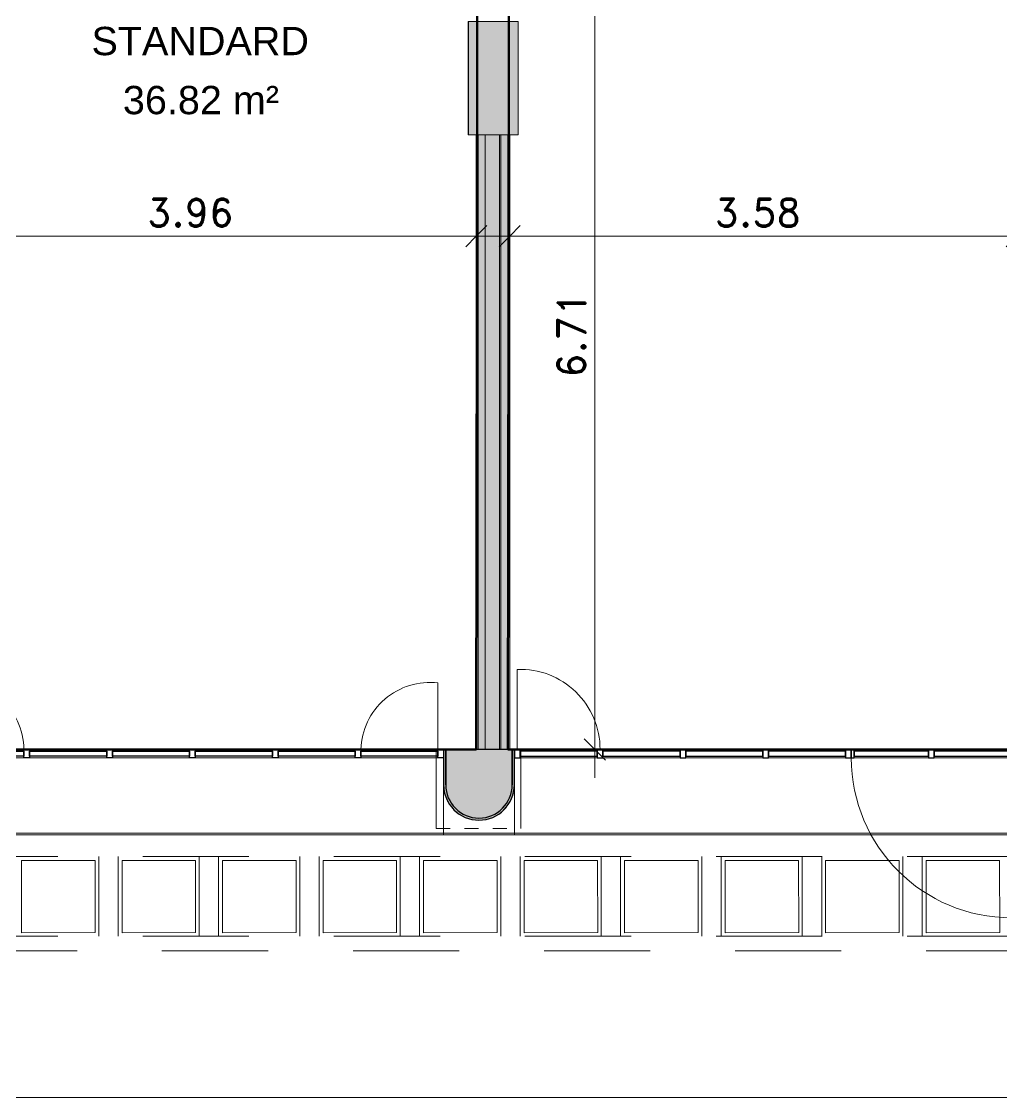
# Model space of a CAD drawing. Header units: metres. Extents: x -227.9 to -140, y 37.9 to 92.1.
# Drawn here: x -160.2 to -153.28, y 38.01 to 45.61 of the extents above; entities that cross this region are included whole.
import ezdxf

# ---------------------------------------------------------------- set-up
doc = ezdxf.new("R2010")
doc.units = ezdxf.units.M
doc.linetypes.add('JIS_02_0.7', pattern=[1.35, 0.75, -0.6])
doc.linetypes.add('Projeté', pattern=[0.003969, 0.002381, -0.001587])
for name, color, linetype, lineweight in [('A-ANNO-DIMS', 7, 'Continuous', 9), ('A-ANNO-DIMS-100', 7, 'Continuous', 9), ('A-AREA-IDEN', 7, 'Continuous', 9), ('A-FLOR', 7, 'Continuous', 5), ('A-GLAZ', 7, 'Continuous', 5), ('A-WALL', 7, 'Continuous', 5), ('A-WALL-PATT', 7, 'Continuous', 13), ('I-WALL', 7, 'Continuous', 5), ('Q-SPCQ', 7, 'Continuous', 5), ('S-COLS', 7, 'Continuous', 5)]:
    doc.layers.add(name, color=color, linetype=linetype, lineweight=lineweight)
doc.layers.add('A-DETL', color=94, linetype='Continuous', lineweight=5, true_color=0x00a600)
doc.layers.add('Chambre', color=40, linetype='Continuous')
doc.styles.add('Arial_1', font='arial.ttf', dxfattribs={"height": 0.2})
doc.styles.add('RomanD_B', font='', dxfattribs={"height": 0.2})
doc.styles.get('RomanD_B').set_extended_font_data('RomanD', bold=True)
doc.dimstyles.new('LAG-Romans_0_2', dxfattribs={"dimscale": 0.3048, "dimtxt": 0.200715, "dimasz": 0.492126, "dimexe": 0.787402, "dimexo": 0.0625, "dimgap": 0, "dimtad": 1, "dimrnd": 0.01, "dimzin": 0, "dimdsep": 46, "dimtxsty": 'RomanD_B', "dimblk1": 'OBLIQUE', "dimblk2": 'OBLIQUE', "dimsah": 1, "dimcen": 0.09, "dimdle": 0.656168, "dimazin": 0, "dimtfac": 1, "dimtdec": 4, "dimtix": 1, "dimtmove": 0, "dimatfit": 3, "dimfxl": 0.787402, "dimfxlon": 1, "dimtvp": 1, "dimtolj": 1, "dimtzin": 0, "dimarcsym": 2})
doc.dimstyles.new('LAG-Romans_0_2_1', dxfattribs={"dimscale": 0.3048, "dimtxt": 0.200715, "dimasz": 0.492126, "dimexe": 0.787402, "dimexo": 0.0625, "dimgap": 0, "dimtad": 1, "dimrnd": 0.01, "dimzin": 0, "dimdsep": 46, "dimtxsty": 'RomanD_B', "dimblk1": 'OBLIQUE', "dimblk2": 'OBLIQUE', "dimsah": 1, "dimcen": 0.09, "dimdle": 0.656168, "dimazin": 0, "dimtfac": 1, "dimtdec": 4, "dimtix": 1, "dimtmove": 2, "dimatfit": 3, "dimfxl": 0.787402, "dimfxlon": 1, "dimtvp": 1, "dimtolj": 1, "dimtzin": 0, "dimarcsym": 2})

# ---------------------------------------------------------------- blocks, each defined once
blk = doc.blocks.new('LAG-B2020-FENÊTRE-12FT-02-01 - LAG-B2020-FENÊTRE-12FT-02-01_03-V6-MUC-LAG-PRO-PLA-ARC-TZN-N02-AG02Ec-Cote')
at = {"layer": 'A-GLAZ', "lineweight": 9}
for p, q in [((-0.76, 0.28), (-0.76, 0.7847)), ((2.7105, 0.28), (2.7105, 0.7496)), ((-0.2149, 0.28), (-0.76, 0.28)), ((0.3702, 0.28), (-0.1749, 0.28)), ((0.9553, 0.28), (0.4102, 0.28)), ((1.5403, 0.28), (0.9953, 0.28)), ((2.1254, 0.28), (1.5803, 0.28)), ((2.7105, 0.28), (2.1654, 0.28)), ((-0.8, 0.0096), (-0.8, 0.22)), ((-0.76, 0.22), (-0.2149, 0.22)), ((-0.1749, 0.22), (0.3702, 0.22)), ((0.4102, 0.22), (0.9553, 0.22)), ((0.9953, 0.22), (1.5403, 0.22)), ((1.5803, 0.22), (2.1254, 0.22)), ((2.1654, 0.22), (2.7105, 0.22)), ((2.7505, 0.0279), (2.7505, 0.0096)), ((-0.8, -0.3131), (2.7505, -0.3131)), ((-0.8, -0.3229), (-0.8, -0.3228)), ((-0.8, -0.3229), (2.7505, -0.3229)), ((2.7505, -0.3131), (2.7505, -0.3154)), ((2.7505, -0.3154), (2.7505, -0.3175)), ((2.7505, -0.3175), (2.7505, -0.3194)), ((2.7505, -0.3194), (2.7505, -0.3209)), ((2.7505, -0.3209), (2.7505, -0.3229))]:
    blk.add_line(p, q, dxfattribs=at)
at = {"layer": 'A-GLAZ', "lineweight": 25}
for p, q in [((-0.8, 0.22), (-0.8, 0.28)), ((-0.8, 0.28), (-0.76, 0.28)), ((-0.76, 0.28), (-0.76, 0.22)), ((-0.76, 0.232), (-0.76, 0.268)), ((-0.76, 0.268), (-0.2149, 0.268)), ((-0.2149, 0.232), (-0.76, 0.232)), ((-0.2149, 0.22), (-0.2149, 0.28)), ((-0.2149, 0.28), (-0.1749, 0.28)), ((-0.2149, 0.268), (-0.2149, 0.232)), ((-0.1749, 0.28), (-0.1749, 0.22)), ((-0.1749, 0.232), (-0.1749, 0.268)), ((-0.1749, 0.268), (0.3702, 0.268)), ((0.3702, 0.232), (-0.1749, 0.232)), ((0.3702, 0.22), (0.3702, 0.28)), ((0.3702, 0.28), (0.4102, 0.28)), ((0.3702, 0.268), (0.3702, 0.232)), ((0.4102, 0.28), (0.4102, 0.22)), ((0.4102, 0.232), (0.4102, 0.268)), ((0.4102, 0.268), (0.9553, 0.268)), ((0.9553, 0.232), (0.4102, 0.232)), ((0.9553, 0.22), (0.9553, 0.28)), ((0.9553, 0.28), (0.9953, 0.28)), ((0.9553, 0.268), (0.9553, 0.232)), ((0.9953, 0.28), (0.9953, 0.22)), ((0.9953, 0.232), (0.9953, 0.268)), ((0.9953, 0.268), (1.5403, 0.268)), ((1.5403, 0.232), (0.9953, 0.232)), ((1.5403, 0.22), (1.5403, 0.28)), ((1.5403, 0.28), (1.5803, 0.28)), ((1.5403, 0.268), (1.5403, 0.232)), ((1.5803, 0.28), (1.5803, 0.22)), ((1.5803, 0.232), (1.5803, 0.268)), ((1.5803, 0.268), (2.1254, 0.268)), ((2.1254, 0.232), (1.5803, 0.232)), ((2.1254, 0.22), (2.1254, 0.28)), ((2.1254, 0.28), (2.1654, 0.28)), ((2.1254, 0.268), (2.1254, 0.232)), ((2.1654, 0.28), (2.1654, 0.22)), ((2.1654, 0.232), (2.1654, 0.268)), ((2.1654, 0.268), (2.7105, 0.268)), ((2.7105, 0.232), (2.1654, 0.232)), ((2.7105, 0.22), (2.7105, 0.28)), ((2.7105, 0.28), (2.7505, 0.28)), ((2.7105, 0.268), (2.7105, 0.232)), ((2.7505, 0.28), (2.7505, 0.22)), ((-0.76, 0.22), (-0.8, 0.22)), ((-0.1749, 0.22), (-0.2149, 0.22)), ((0.4102, 0.22), (0.3702, 0.22)), ((0.9953, 0.22), (0.9553, 0.22)), ((1.5803, 0.22), (1.5403, 0.22)), ((2.1654, 0.22), (2.1254, 0.22)), ((2.7505, 0.22), (2.7105, 0.22))]:
    blk.add_line(p, q, dxfattribs=at)
at = {"layer": 'A-GLAZ', "lineweight": 9}
for centre, radius, start, end in [((-0.7358, 0.2642), 0.5211, 1.74247, 92.66565), ((2.6539, 0.2642), 0.4887, 83.34594, 178.14205)]:
    blk.add_arc(centre, radius, start, end, dxfattribs=at)
blk = doc.blocks.new('LAG-B2010_90-VIDE-COLONNE - LAG-B2010_90-VIDE-COLONNE-FAC-0_5_1_7-10796201-MUC-LAG-PRO-PLA-ARC-TZN-N02-AG02Ec-Cote')
at = {"layer": 'A-GLAZ', "linetype": 'Projeté', "lineweight": 9}
for p, q in [((0.2918, 0.28), (-0.3082, 0.28)), ((-0.3082, -0.28), (0.2918, -0.28))]:
    blk.add_line(p, q, dxfattribs=at)
at = {"layer": 'A-GLAZ', "lineweight": 9}
for p, q in [((-0.3082, 0.28), (-0.3082, -0.28)), ((0.2918, -0.28), (0.2918, 0.28))]:
    blk.add_line(p, q, dxfattribs=at)
blk = doc.blocks.new('LAG-rebord de fenêtre - LAG-rebord de fenêtre-12420601-MUC-LAG-PRO-PLA-ARC-TZN-N02-AG02Ec-Cote')
at = {"layer": 'Q-SPCQ', "color": 9, "lineweight": 9, "true_color": 0xc0c0c0}
for p, q in [((0.5, 0.3549), (0, 0.3549)), ((0, 0.3451), (0, 0.3549)), ((0.5, 0.3451), (0, 0.3451)), ((0, 0.0224), (0, 0.345)), ((0.5, 0.3549), (0.5, 0.3514)), ((0.5, 0.3514), (0.5, 0.3495)), ((0.5, 0.3495), (0.5, 0.3474)), ((0.5, 0.3474), (0.5, 0.3451)), ((0.5, 0.345), (0.5, 0.0224)), ((0.3974, 0.2032), (0.3989, 0.2021)), ((0, 0.0224), (0.0046, 0.0526)), ((0.4965, 0.047), (0.5, 0.0224))]:
    blk.add_line(p, q, dxfattribs=at)
at = {"layer": 'Q-SPCQ', "color": 9, "lineweight": 9, "true_color": 0xc0c0c0, "flags": 128}
for points in [[(0.0586, 0.1624), (0.062, 0.1663), (0.0752, 0.1801)], [(0.0997, 0.201), (0.1011, 0.2021), (0.1092, 0.2078)], [(0.4302, 0.1747), (0.438, 0.1663), (0.44, 0.164)], [(0.0065, 0.061), (0.0103, 0.0744), (0.0202, 0.1008)], [(0.0269, 0.115), (0.0313, 0.1231), (0.0444, 0.144)], [(0.4596, 0.1381), (0.4687, 0.1231), (0.4719, 0.1174)], [(0.4824, 0.0949), (0.4897, 0.0744), (0.4927, 0.0641)]]:
    blk.add_lwpolyline(points, dxfattribs=at)
blk = doc.blocks.new('LAG-B2020-FENÊTRE-12FT-02-01_01 Incendies - LAG-B2020-FENÊTRE-12FT-02-01_03P-14189753-MUC-LAG-PRO-PLA-ARC-TZN-N02-AG02Ec-Cote')
at = {"layer": 'A-GLAZ', "lineweight": 13}
for p, q in [((-0.76, -0.22), (-0.76, 0.9102)), ((2.7305, -0.28), (2.7305, -0.8451))]:
    blk.add_line(p, q, dxfattribs=at)
at = {"layer": 'A-GLAZ', "lineweight": 9}
for p, q in [((2.7505, 0.3229), (-0.8, 0.3229)), ((-0.8, 0.3131), (-0.8, 0.3229)), ((-0.8, 0.28), (-0.8, 0.3131)), ((2.7505, 0.3131), (-0.8, 0.3131)), ((2.7505, 0.3229), (2.7505, 0.3131)), ((2.7505, 0.3131), (2.7505, -0.22)), ((-0.74, -0.22), (-0.2149, -0.22)), ((-0.1749, -0.22), (0.3502, -0.22)), ((0.4102, -0.22), (0.9553, -0.22)), ((0.9953, -0.22), (1.5403, -0.22)), ((1.5803, -0.22), (2.1254, -0.22)), ((2.1654, -0.22), (2.7105, -0.22)), ((-0.2149, -0.28), (-0.74, -0.28)), ((0.3502, -0.28), (-0.1749, -0.28)), ((0.9553, -0.28), (0.4102, -0.28)), ((1.5403, -0.28), (0.9953, -0.28)), ((2.1254, -0.28), (1.5803, -0.28)), ((2.7105, -0.28), (2.1654, -0.28))]:
    blk.add_line(p, q, dxfattribs=at)
at = {"layer": 'A-GLAZ', "lineweight": 25}
for p, q in [((-0.76, -0.22), (-0.8, -0.22)), ((-0.8, -0.22), (-0.8, -0.28)), ((-0.74, -0.22), (-0.76, -0.22)), ((-0.76, -0.22), (-0.76, -0.28)), ((-0.76, -0.28), (-0.76, -0.22)), ((-0.74, -0.28), (-0.74, -0.22)), ((-0.1749, -0.22), (-0.2149, -0.22)), ((-0.2149, -0.22), (-0.2149, -0.28)), ((-0.1749, -0.28), (-0.1749, -0.22)), ((0.3702, -0.22), (0.3502, -0.22)), ((0.3502, -0.22), (0.3502, -0.28)), ((0.3702, -0.28), (0.3702, -0.22)), ((0.4102, -0.22), (0.3702, -0.22)), ((0.3702, -0.22), (0.3702, -0.28)), ((0.4102, -0.28), (0.4102, -0.22)), ((0.9953, -0.22), (0.9553, -0.22)), ((0.9553, -0.22), (0.9553, -0.28)), ((0.9953, -0.28), (0.9953, -0.22)), ((1.5803, -0.22), (1.5403, -0.22)), ((1.5403, -0.22), (1.5403, -0.28)), ((1.5803, -0.28), (1.5803, -0.22)), ((2.1654, -0.22), (2.1254, -0.22)), ((2.1254, -0.22), (2.1254, -0.28)), ((2.1654, -0.28), (2.1654, -0.22)), ((2.7505, -0.22), (2.7105, -0.22)), ((2.7105, -0.22), (2.7105, -0.28)), ((2.7505, -0.28), (2.7505, -0.22)), ((-0.8, -0.28), (-0.76, -0.28)), ((-0.76, -0.28), (-0.74, -0.28)), ((-0.2149, -0.232), (-0.74, -0.232)), ((-0.74, -0.232), (-0.74, -0.268)), ((-0.74, -0.268), (-0.2149, -0.268)), ((-0.2149, -0.268), (-0.2149, -0.232)), ((-0.2149, -0.28), (-0.1749, -0.28)), ((0.3502, -0.232), (-0.1749, -0.232)), ((-0.1749, -0.232), (-0.1749, -0.268)), ((-0.1749, -0.268), (0.3502, -0.268)), ((0.3502, -0.268), (0.3502, -0.232)), ((0.3502, -0.28), (0.3702, -0.28)), ((0.3702, -0.28), (0.4102, -0.28)), ((0.9553, -0.232), (0.4102, -0.232)), ((0.4102, -0.232), (0.4102, -0.268)), ((0.4102, -0.268), (0.9553, -0.268)), ((0.9553, -0.268), (0.9553, -0.232)), ((0.9553, -0.28), (0.9953, -0.28)), ((1.5403, -0.232), (0.9953, -0.232)), ((0.9953, -0.232), (0.9953, -0.268)), ((0.9953, -0.268), (1.5403, -0.268)), ((1.5403, -0.268), (1.5403, -0.232)), ((1.5403, -0.28), (1.5803, -0.28)), ((2.1254, -0.232), (1.5803, -0.232)), ((1.5803, -0.232), (1.5803, -0.268)), ((1.5803, -0.268), (2.1254, -0.268)), ((2.1254, -0.268), (2.1254, -0.232)), ((2.1254, -0.28), (2.1654, -0.28)), ((2.7105, -0.232), (2.1654, -0.232)), ((2.1654, -0.232), (2.1654, -0.268)), ((2.1654, -0.268), (2.7105, -0.268)), ((2.7105, -0.268), (2.7105, -0.232)), ((2.7105, -0.28), (2.7505, -0.28))]:
    blk.add_line(p, q, dxfattribs=at)
at = {"layer": 'A-GLAZ', "lineweight": 13}
for centre, radius, start, end in [((-0.76, -0.22), 1.1302, 0, 90), ((2.7092, -0.2817), 0.5637, 179.82307, 272.16934)]:
    blk.add_arc(centre, radius, start, end, dxfattribs=at)
blk = doc.blocks.new('MUC-LAG-DCE-M3D-ARC-FAC-TNV-v21_rvt-1-MUC-LAG-PRO-PLA-ARC-TZN-N02-AG02Ec-Cote')
at = {"layer": 'A-WALL', "true_color": 0x808080}
for points in [[(-156.9697, 39.9697), (-156.9141, 39.976), (-156.8612, 39.9945), (-156.8138, 40.0243), (-156.7742, 40.0639), (-156.7445, 40.1113), (-156.726, 40.1641), (-156.7197, 40.2197), (-156.7197, 40.4697), (-156.7347, 40.4697), (-156.7347, 40.2197), (-156.7406, 40.1674), (-156.758, 40.1178), (-156.786, 40.0732), (-156.8232, 40.036), (-156.8677, 40.008), (-156.9174, 39.9906), (-156.9697, 39.9847), (-157.022, 39.9906), (-157.0717, 40.008), (-157.1162, 40.036), (-157.1534, 40.0732), (-157.1814, 40.1178), (-157.1988, 40.1674), (-157.2047, 40.2197), (-157.2047, 40.4697), (-157.2195, 40.4697), (-157.2197, 40.2197), (-157.2134, 40.1641), (-157.1949, 40.1113), (-157.1652, 40.0639), (-157.1256, 40.0243), (-157.0782, 39.9945), (-157.0253, 39.976)], [(-156.9697, 39.9847), (-156.9174, 39.9906), (-156.8677, 40.008), (-156.8232, 40.036), (-156.786, 40.0732), (-156.758, 40.1178), (-156.7406, 40.1674), (-156.7347, 40.2197), (-156.7347, 40.4697), (-157.2047, 40.4697), (-157.2047, 40.2197), (-157.1988, 40.1674), (-157.1814, 40.1178), (-157.1534, 40.0732), (-157.1162, 40.036), (-157.0717, 40.008), (-157.022, 39.9906)]]:
    blk.add_hatch(color=8, dxfattribs=at).paths.add_polyline_path(points)
at = {"layer": 'A-FLOR', "lineweight": 9}
blk.add_line((-189.8128, 38.0097), (-150.4106, 38.0097), dxfattribs=at)
at = {"layer": 'A-WALL', "lineweight": 25}
for p, q in [((-157.2047, 40.4697), (-157.2195, 40.4697)), ((-156.7347, 40.4697), (-157.2047, 40.4697)), ((-157.2047, 40.4697), (-157.2047, 40.2197)), ((-157.2047, 40.2197), (-157.2047, 40.4697)), ((-156.7347, 40.2197), (-156.7347, 40.4697)), ((-156.7197, 40.4697), (-156.7347, 40.4697)), ((-156.7347, 40.4697), (-156.7347, 40.2197)), ((-156.7197, 40.2197), (-156.7197, 40.4697)), ((-157.2197, 40.4097), (-157.2197, 40.2197))]:
    blk.add_line(p, q, dxfattribs=at)
for radius in [0.25, 0.235, 0.235]:
    blk.add_arc((-156.9697, 40.2197), radius, 179.99996, 359.99996, dxfattribs=at)
at = {"layer": 'A-GLAZ', "lineweight": 9, "rotation": 180}
for name, p in [('LAG-B2020-FENÊTRE-12FT-02-01_01 Incendies - LAG-B2020-FENÊTRE-12FT-02-01_03P-14189753-MUC-LAG-PRO-PLA-ARC-TZN-N02-AG02Ec-Cote', (-153.9685, 40.1897)), ('LAG-B2010_90-VIDE-COLONNE - LAG-B2010_90-VIDE-COLONNE-FAC-0_5_1_7-10796201-MUC-LAG-PRO-PLA-ARC-TZN-N02-AG02Ec-Cote', (-156.9811, 40.1897))]:
    blk.add_blockref(name, p, dxfattribs=at)
at = {"layer": 'A-GLAZ', "lineweight": 9}
blk.add_blockref('LAG-B2020-FENÊTRE-12FT-02-01 - LAG-B2020-FENÊTRE-12FT-02-01_03-V6-MUC-LAG-PRO-PLA-ARC-TZN-N02-AG02Ec-Cote', (-159.97, 40.1897), dxfattribs=at)
at = {"layer": 'Q-SPCQ', "lineweight": 9, "rotation": 180}
blk.add_blockref('LAG-rebord de fenêtre - LAG-rebord de fenêtre-12420601-MUC-LAG-PRO-PLA-ARC-TZN-N02-AG02Ec-Cote', (-156.7195, 40.2217), dxfattribs=at)
blk = doc.blocks.new('DIMBLOCK10-MUC-LAG-PRO-PLA-ARC-TZN-N02-AG02Ec-Cote')
at = {"layer": 'A-ANNO-DIMS-100', "transparency": 16777216}
for p, q in [((-160.9525, 44.3371), (-160.9525, 43.8571)), ((-160.9525, 44.0971), (-160.9525, 44.3371)), ((-156.9885, 44.3371), (-156.9885, 43.8571)), ((-156.9885, 44.0971), (-156.9885, 44.3371)), ((-161.1525, 44.0971), (-156.7885, 44.0971))]:
    blk.add_line(p, q, dxfattribs=at)
at = {"layer": 'A-ANNO-DIMS-100', "lineweight": 25, "transparency": 16777216}
for p, q in [((-160.9525, 44.0971), (-160.8775, 44.1721)), ((-156.9885, 44.0971), (-156.9135, 44.1721)), ((-160.9525, 44.0971), (-161.0275, 44.0221)), ((-156.9885, 44.0971), (-157.0635, 44.0221))]:
    blk.add_line(p, q, dxfattribs=at)
at = {"layer": 'A-ANNO-DIMS-100', "color": 0, "transparency": 16777216, "insert": (-159.314, 44.3627), "char_height": 0.2, "width": 0.824475, "attachment_point": 1, "line_spacing_factor": 1.146391, "style": 'RomanD_B'}
blk.add_mtext('3.96', dxfattribs=at)
blk = doc.blocks.new('_Oblique')
at = {"color": 0, "linetype": 'ByBlock', "lineweight": -2}
blk.add_line((-0.5, -0.5), (0.5, 0.5), dxfattribs=at)
blk = doc.blocks.new('DIMBLOCK11-MUC-LAG-PRO-PLA-ARC-TZN-N02-AG02Ec-Cote')
at = {"layer": 'A-ANNO-DIMS-100', "transparency": 16777216}
for p, q in [((-156.7525, 44.3371), (-156.7525, 43.8571)), ((-156.7525, 44.0971), (-156.7525, 44.3371)), ((-153.1686, 44.3371), (-153.1686, 43.8571)), ((-153.1686, 44.0971), (-153.1686, 44.3371)), ((-156.9525, 44.0971), (-152.9686, 44.0971))]:
    blk.add_line(p, q, dxfattribs=at)
at = {"layer": 'A-ANNO-DIMS-100', "lineweight": 25, "transparency": 16777216}
for p, q in [((-156.7525, 44.0971), (-156.6775, 44.1721)), ((-153.1686, 44.0971), (-153.0936, 44.1721)), ((-156.7525, 44.0971), (-156.8275, 44.0221)), ((-153.1686, 44.0971), (-153.2436, 44.0221))]:
    blk.add_line(p, q, dxfattribs=at)
at = {"layer": 'A-ANNO-DIMS-100', "color": 0, "transparency": 16777216, "insert": (-155.3041, 44.3627), "char_height": 0.2, "width": 0.824475, "attachment_point": 1, "line_spacing_factor": 1.146391, "style": 'RomanD_B'}
blk.add_mtext('3.58', dxfattribs=at)
blk = doc.blocks.new('DIMBLOCK142-MUC-LAG-PRO-PLA-ARC-TZN-N02-AG02Ec-Cote')
at = {"layer": 'A-ANNO-DIMS-100', "transparency": 16777216}
for p, q in [((-156.1504, 40.2697), (-156.1504, 47.3752)), ((-156.3904, 47.1752), (-155.9104, 47.1752)), ((-156.1504, 47.1752), (-156.3904, 47.1752)), ((-156.3904, 40.4697), (-155.9104, 40.4697)), ((-156.1504, 40.4697), (-156.3904, 40.4697))]:
    blk.add_line(p, q, dxfattribs=at)
at = {"layer": 'A-ANNO-DIMS-100', "lineweight": 25, "transparency": 16777216}
for p, q in [((-156.1504, 47.1752), (-156.2254, 47.2502)), ((-156.1504, 47.1752), (-156.0754, 47.1002)), ((-156.1504, 40.4697), (-156.2254, 40.5447)), ((-156.1504, 40.4697), (-156.0754, 40.3947))]:
    blk.add_line(p, q, dxfattribs=at)
at = {"layer": 'A-ANNO-DIMS-100', "color": 0, "transparency": 16777216, "insert": (-156.416, 43.096), "char_height": 0.2, "width": 0.824475, "attachment_point": 1, "rotation": 90, "line_spacing_factor": 1.146391, "style": 'RomanD_B'}
blk.add_mtext('6.71', dxfattribs=at)
blk = doc.blocks.new('Poteau béton - Rectangulaire - 35x80-2703240-MUC-LAG-PRO-PLA-ARC-TZN-N02-AG02Ec-Cote')
at = {"layer": 'S-COLS', "lineweight": 9, "true_color": 0x808080}
blk.add_hatch(color=8, dxfattribs=at).paths.add_polyline_path([(0.175, -0.4), (0.175, 0.4), (-0.175, 0.4), (-0.175, -0.4)])
at = {"layer": 'S-COLS', "lineweight": 9}
for p, q in [((0.175, 0.4), (-0.175, 0.4)), ((-0.175, 0.4), (-0.175, -0.4)), ((0.175, -0.4), (0.175, 0.4)), ((-0.175, -0.4), (0.175, -0.4))]:
    blk.add_line(p, q, dxfattribs=at)

msp = doc.modelspace()

# ---------------------------------------------------------------- hatches: boundary and pattern name
at = {"layer": 'A-WALL-PATT', "lineweight": 5, "true_color": 0xaaaaaa}
msp.add_hatch(color=253, dxfattribs=at).paths.add_polyline_path([(-156.8155, 40.4697), (-156.8155, 44.8137), (-156.8255, 44.8137), (-156.8255, 40.4697)])
at = {"layer": 'I-WALL', "true_color": 0xaaaaaa}
for points in [[(-156.9755, 40.4697), (-156.9755, 44.8137), (-156.9885, 44.8137), (-156.9885, 40.4697)], [(-156.9255, 40.4697), (-156.9255, 44.8137), (-156.9755, 44.8137), (-156.9755, 40.4697)], [(-156.8255, 40.4697), (-156.8255, 44.8137), (-156.9255, 44.8137), (-156.9255, 40.4697)], [(-156.7655, 40.4697), (-156.7655, 44.8137), (-156.8155, 44.8137), (-156.8155, 40.4697)], [(-156.7525, 40.4697), (-156.7525, 44.8137), (-156.7655, 44.8137), (-156.7655, 40.4697)]]:
    msp.add_hatch(color=253, dxfattribs=at).paths.add_polyline_path(points)

# ---------------------------------------------------------------- linework, layer by layer
at = {"layer": 'A-DETL', "color": 9, "linetype": 'JIS_02_0.7', "lineweight": 9, "true_color": 0xc0c0c0}
for p, q in [((-151.8448, 39.7116), (-222.7553, 39.7116)), ((-159.6567, 39.7116), (-159.6567, 39.1507)), ((-159.5194, 39.1507), (-159.5194, 39.7116)), ((-158.9465, 39.7116), (-158.9465, 39.1507)), ((-158.8093, 39.1507), (-158.8093, 39.7116)), ((-158.2364, 39.7116), (-158.2364, 39.1507)), ((-158.0991, 39.1507), (-158.0991, 39.7116)), ((-157.5262, 39.7116), (-157.5262, 39.1507)), ((-157.3889, 39.1507), (-157.3889, 39.7116)), ((-156.816, 39.7116), (-156.816, 39.1507)), ((-156.6787, 39.1507), (-156.6787, 39.7116)), ((-156.1058, 39.7116), (-156.1058, 39.1507)), ((-155.9686, 39.1507), (-155.9686, 39.7116)), ((-155.3957, 39.7116), (-155.3957, 39.1507)), ((-155.2584, 39.1507), (-155.2584, 39.7116)), ((-154.6855, 39.7116), (-154.6855, 39.1507)), ((-154.5482, 39.1507), (-154.5482, 39.7116)), ((-153.9753, 39.7116), (-153.9753, 39.1507)), ((-153.838, 39.1507), (-153.838, 39.7116)), ((-160.2014, 39.684), (-159.6826, 39.6847)), ((-160.2014, 39.684), (-159.6831, 39.6847)), ((-160.2014, 39.1737), (-160.2014, 39.684)), ((-159.6826, 39.6847), (-159.6819, 39.1745)), ((-159.4913, 39.684), (-158.9724, 39.6847)), ((-159.4913, 39.684), (-158.9729, 39.6847)), ((-159.4913, 39.1737), (-159.4913, 39.684)), ((-158.9724, 39.6847), (-158.9717, 39.1745)), ((-158.7811, 39.684), (-158.2622, 39.6847)), ((-158.7811, 39.684), (-158.2628, 39.6847)), ((-158.7811, 39.1737), (-158.7811, 39.684)), ((-158.2622, 39.6847), (-158.2616, 39.1745)), ((-158.0709, 39.684), (-157.552, 39.6847)), ((-158.0709, 39.684), (-157.5526, 39.6847)), ((-158.0709, 39.1737), (-158.0709, 39.684)), ((-157.552, 39.6847), (-157.5514, 39.1745)), ((-157.3607, 39.684), (-156.8419, 39.6847)), ((-157.3607, 39.684), (-156.8424, 39.6847)), ((-157.3607, 39.1737), (-157.3607, 39.684)), ((-156.8419, 39.6847), (-156.8412, 39.1745)), ((-156.6506, 39.684), (-156.1317, 39.6847)), ((-156.6506, 39.684), (-156.1322, 39.6847)), ((-156.6506, 39.1737), (-156.6506, 39.684)), ((-156.1317, 39.6847), (-156.131, 39.1745)), ((-155.9404, 39.684), (-155.4215, 39.6847)), ((-155.9404, 39.684), (-155.4221, 39.6847)), ((-155.9404, 39.1737), (-155.9404, 39.684)), ((-155.4215, 39.6847), (-155.4209, 39.1745)), ((-155.2302, 39.684), (-154.7113, 39.6847)), ((-155.2302, 39.684), (-154.7119, 39.6847)), ((-155.2302, 39.1737), (-155.2302, 39.684)), ((-154.7113, 39.6847), (-154.7107, 39.1745)), ((-154.52, 39.684), (-154.0012, 39.6847)), ((-154.52, 39.684), (-154.0017, 39.6847)), ((-154.52, 39.1737), (-154.52, 39.684)), ((-154.0012, 39.6847), (-154.0005, 39.1745)), ((-153.8099, 39.684), (-153.291, 39.6847)), ((-153.8099, 39.684), (-153.2915, 39.6847)), ((-153.8099, 39.1737), (-153.8099, 39.684)), ((-153.291, 39.6847), (-153.2903, 39.1745)), ((-159.6819, 39.1745), (-160.2014, 39.1737)), ((-158.9717, 39.1745), (-159.4913, 39.1737)), ((-158.2616, 39.1745), (-158.7811, 39.1737)), ((-157.5514, 39.1745), (-158.0709, 39.1737)), ((-156.8412, 39.1745), (-157.3607, 39.1737)), ((-156.131, 39.1745), (-156.6506, 39.1737)), ((-155.4209, 39.1745), (-155.9404, 39.1737)), ((-154.7107, 39.1745), (-155.2302, 39.1737)), ((-154.0005, 39.1745), (-154.52, 39.1737)), ((-153.2903, 39.1745), (-153.8099, 39.1737)), ((-151.8448, 39.1507), (-222.751, 39.1507))]:
    msp.add_line(p, q, dxfattribs=at)
at = {"layer": 'A-DETL', "color": 7, "linetype": 'JIS_02_0.7'}
msp.add_line((-151.7095, 39.0461), (-222.8783, 39.0461), dxfattribs=at)
at = {"layer": 'A-FLOR'}
for p, q in [((-157.0455, 44.8137), (-157.0455, 45.6135)), ((-157.0455, 45.6135), (-157.0438, 45.6135)), ((-157.0438, 44.8137), (-157.0455, 44.8137)), ((-160.9525, 40.4701), (-156.9885, 40.4701))]:
    msp.add_line(p, q, dxfattribs=at)
at = {"layer": 'A-WALL'}
for p, q in [((-156.9755, 40.4697), (-156.9755, 44.8137)), ((-156.9255, 40.4697), (-156.9255, 44.8137)), ((-156.8255, 40.4697), (-156.8255, 44.8137)), ((-156.8155, 40.4697), (-156.8155, 44.8137)), ((-156.7655, 40.4697), (-156.7655, 44.8137))]:
    msp.add_line(p, q, dxfattribs=at)
at = {"layer": 'Chambre', "lineweight": 140}
for points in [[(-153.5518, 49.6755), (-153.8176, 50.7249), (-152.2633, 51.121), (-151.9908, 50.036), (-143.7151, 52.1324), (-142.6739, 47.9288), (-148.4123, 40.4697), (-150.3721, 40.4697), (-156.7655, 40.4697), (-156.7525, 49.9505), (-153.9046, 49.9505), (-153.9046, 49.6755), (-153.5518, 49.6755)], [(-156.9755, 49.9635), (-156.9885, 40.4701), (-160.9655, 40.4701), (-160.9525, 48.7386), (-160.3703, 48.7386), (-160.3703, 49.9505), (-156.9755, 49.9635)]]:
    msp.add_lwpolyline(points, dxfattribs=at)
at = {"layer": 'I-WALL', "lineweight": 13}
for p, q in [((-156.9885, 44.8137), (-156.9885, 40.4697)), ((-156.7525, 40.4697), (-156.7525, 44.8137)), ((-156.9885, 40.4697), (-156.7525, 40.4697))]:
    msp.add_line(p, q, dxfattribs=at)

# ---------------------------------------------------------------- block references
at = {"lineweight": 5}
msp.add_blockref('MUC-LAG-DCE-M3D-ARC-FAC-TNV-v21_rvt-1-MUC-LAG-PRO-PLA-ARC-TZN-N02-AG02Ec-Cote', (0, 0), dxfattribs=at)
at = {"layer": 'S-COLS', "lineweight": 9}
msp.add_blockref('Poteau béton - Rectangulaire - 35x80-2703240-MUC-LAG-PRO-PLA-ARC-TZN-N02-AG02Ec-Cote', (-156.8688, 45.2137), dxfattribs=at)

# ---------------------------------------------------------------- texts
at = {"layer": 'A-AREA-IDEN', "color": 164, "true_color": 0x0029a5, "char_height": 0.2, "attachment_point": 1, "style": 'Arial_1'}
for s, insert, width in [('STANDARD', (-159.7075, 45.5757), 1.899999), ('36.82 m²', (-159.4855, 45.1586), 1.362869)]:
    msp.add_mtext(s, dxfattribs=dict(at, insert=insert, width=width))

# ---------------------------------------------------------------- dimensions: what is measured, and where the dimension line sits
at = {"layer": 'A-ANNO-DIMS'}
dim = msp.add_linear_dim(base=(-156.1504, 47.1752), p1=(-156.3904, 40.4697), p2=(-156.3904, 47.1752), angle=90, dimstyle='LAG-Romans_0_2_1', override={"dimpost": '<>', "dimfxl": 6.705448}, dxfattribs=at)
dim.commit()
dim.dimension.update_dxf_attribs({"geometry": 'DIMBLOCK142-MUC-LAG-PRO-PLA-ARC-TZN-N02-AG02Ec-Cote', "text_midpoint": (-156.2827, 43.5082), "dimtype": 160, "text_rotation": 90})
for base, p1, p2, override, picture, middle in [((-156.9885, 44.0971), (-160.9525, 44.3371), (-156.9885, 44.3371), {"dimpost": '<>', "dimfxl": 3.964}, 'DIMBLOCK10-MUC-LAG-PRO-PLA-ARC-TZN-N02-AG02Ec-Cote', (-158.9705, 44.1971)), ((-153.1686, 44.0971), (-156.7525, 44.3371), (-153.1686, 44.3371), {"dimpost": '<>', "dimfxl": 3.583842}, 'DIMBLOCK11-MUC-LAG-PRO-PLA-ARC-TZN-N02-AG02Ec-Cote', (-154.9606, 44.1971))]:
    dim = msp.add_linear_dim(base=base, p1=p1, p2=p2, dimstyle='LAG-Romans_0_2', override=override, dxfattribs=at)
    dim.commit()
    dim.dimension.update_dxf_attribs({"geometry": picture, "text_midpoint": middle})

doc.saveas('drawing.dxf')
